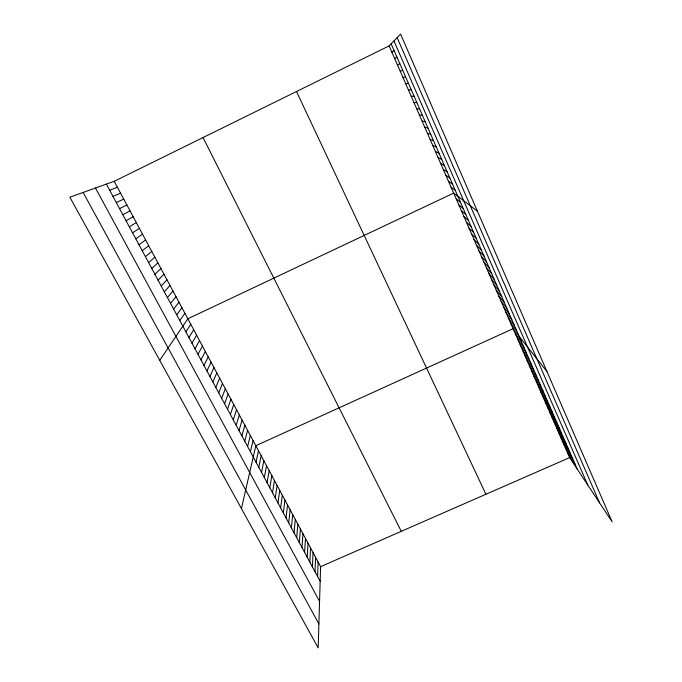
<?xml version="1.0" encoding="UTF-8"?>
<svg xmlns="http://www.w3.org/2000/svg" width="682" height="682" viewBox="0 0 682 682"><rect width="100%" height="100%" fill="white"/><g stroke="black" fill="none" stroke-linecap="round" stroke-linejoin="round"><path stroke-width="1.02" d="M114.209 181.301L320.591 566.657L318.187 647.9L69.862 197.209L114.209 181.301L389.124 45.899L400.59 34.1L612.138 521.832L569.615 457.613L389.124 45.899M317.582 576.512L318.093 561.994M314.999 571.712L315.596 557.322M312.407 566.895L313.081 552.633M309.807 562.07L310.566 547.927M307.198 557.22L308.034 543.204M304.581 552.36L305.502 538.473M301.956 547.484L302.961 533.725M299.321 542.591L300.404 528.968M296.687 537.68L297.846 524.185M294.036 532.761L295.28 519.394M291.376 527.825L292.706 514.595M288.708 522.864L290.131 509.769M286.031 517.894L287.54 504.936M283.345 512.907L284.94 500.085M280.652 507.902L282.331 495.217M277.949 502.89L279.722 490.332M275.238 497.851L277.097 485.439M272.519 492.805L274.462 480.529M269.791 487.732L271.828 475.601M267.054 482.651L269.177 470.657M264.309 477.545L266.526 465.695M261.556 472.43L263.857 460.725M258.793 467.298L261.189 455.729M256.023 462.149L258.504 450.725M241.437 508.602L255.818 445.704L513.103 328.707L546.981 371.605M250.413 451.731L253.09 440.615M247.583 446.48L250.354 435.5M244.744 441.203L247.609 430.376M241.897 435.9L244.855 425.236M239.032 430.589L242.093 420.078M236.168 425.261L239.314 414.895M233.287 419.916L236.535 409.703M230.397 414.545L233.747 404.494M227.507 409.166L230.951 399.268M224.591 403.761L228.138 394.026M221.676 398.348L225.324 388.766M218.752 392.909L222.494 383.489M215.81 387.453L219.664 378.195M212.869 381.971L216.816 372.883M209.911 376.481L213.96 367.555M206.944 370.965L211.096 362.202M203.961 365.433L208.223 356.839M200.977 359.883L205.342 351.46M197.976 354.316L202.452 346.055M194.975 348.732L199.545 340.642M191.949 343.123L196.638 335.203M188.923 337.496L193.714 329.747M185.888 331.853L190.781 324.274M159.733 360.326L187.84 318.784L453.666 193.125L477.4 211.19M179.775 320.497L184.89 313.277M176.706 314.794L181.932 307.752M173.62 309.074L178.965 302.203M170.534 303.328L175.982 296.636M167.431 297.565L172.989 291.052M164.319 291.777L169.989 285.451M161.191 285.98L166.979 279.833M158.054 280.149L163.961 274.198M154.908 274.309L160.926 268.538M151.754 268.444L157.892 262.86M391.928 52.292L394.043 50.451M148.582 262.553L154.84 257.157M145.402 256.645L151.779 251.445M142.214 250.72L148.702 245.708M139.009 244.77L145.624 239.953M394.716 58.652L396.933 57.049M135.803 238.802L142.529 234.173M132.572 232.809L139.426 228.385M129.341 226.799L136.315 222.571M397.495 64.995L399.805 63.622M126.093 220.772L133.186 216.731M122.828 214.711L130.049 210.874M119.563 208.641L126.903 205.001M400.266 71.312L402.678 70.178M116.281 202.537L123.749 199.11M320.591 566.657L569.615 457.613M112.982 196.416L120.578 193.194M109.683 190.278L117.398 187.252M403.028 77.612L405.534 76.708M405.773 83.877L408.373 83.213M408.518 90.135L411.212 89.692M411.246 96.367L414.034 96.145M413.965 102.573L416.855 102.581M416.676 108.753L419.66 108.992M419.379 114.917L422.448 115.377M422.073 121.064L425.236 121.737M424.758 127.184L428.006 128.08M427.435 133.28L430.777 134.397M430.095 139.358L433.53 140.688M432.755 145.419L436.275 146.962M435.397 151.455L439.003 153.211M438.032 157.474L441.731 159.435M440.666 163.467L444.442 165.641M443.283 169.434L447.153 171.821M445.892 175.393L449.847 177.985M448.492 181.327L452.533 184.123M451.083 187.235L455.209 190.235M456.241 198.999L460.529 202.401M458.807 204.847L463.18 208.453M461.364 210.687L465.815 214.48M463.913 216.492L468.449 220.491M466.445 222.289L471.066 226.475M468.977 228.061L473.675 232.443M471.501 233.815L476.275 238.393M474.016 239.544L478.875 244.318M476.522 245.256L481.458 250.217M479.02 250.95L484.032 256.1M481.501 256.628L486.59 261.965M483.981 262.289L489.147 267.804M486.454 267.924L491.696 273.627M488.917 273.542L494.237 279.432M491.372 279.143L496.769 285.212M493.819 284.718L499.284 290.975M496.257 290.285L501.799 296.713M498.687 295.826L504.305 302.441M501.108 301.35L506.803 308.145M503.521 306.857L509.284 313.822M505.933 312.347L511.764 319.491M508.329 317.821L514.237 325.135M510.716 323.277L516.692 330.753M515.447 334.069L521.568 341.887M517.791 339.406L523.972 347.394M520.127 344.725L526.376 352.884M522.455 350.037L528.772 358.357M524.773 355.322L531.159 363.804M527.084 360.59L533.537 369.243M529.385 365.85L535.907 374.657M531.679 371.085L538.269 380.053M533.972 376.311L540.621 385.432M536.248 381.511L542.966 390.795M538.524 386.703L545.302 396.14M540.792 391.869L547.637 401.468M543.051 397.026L549.956 406.779M545.302 402.158L552.275 412.064M547.552 407.282L554.577 417.341M549.786 412.388L556.879 422.601M552.019 417.478L559.172 427.836M554.244 422.55L561.457 433.061M556.461 427.605L563.733 438.27M558.669 432.652L566.009 443.453M560.868 437.673L568.268 448.628M563.068 442.686L570.527 453.777M565.259 447.673L572.778 458.918M567.441 452.652L575.011 464.041M83.127 192.452L318.895 623.962M95.48 188.019L319.568 601.405M106.358 184.114L320.156 581.294M203.048 137.542L401.263 531.329M296.5 91.516L485.916 494.262M391.144 43.827L577.245 469.148M397.146 37.646L599.572 502.847M393.949 40.937L587.756 485.004"/></g></svg>
